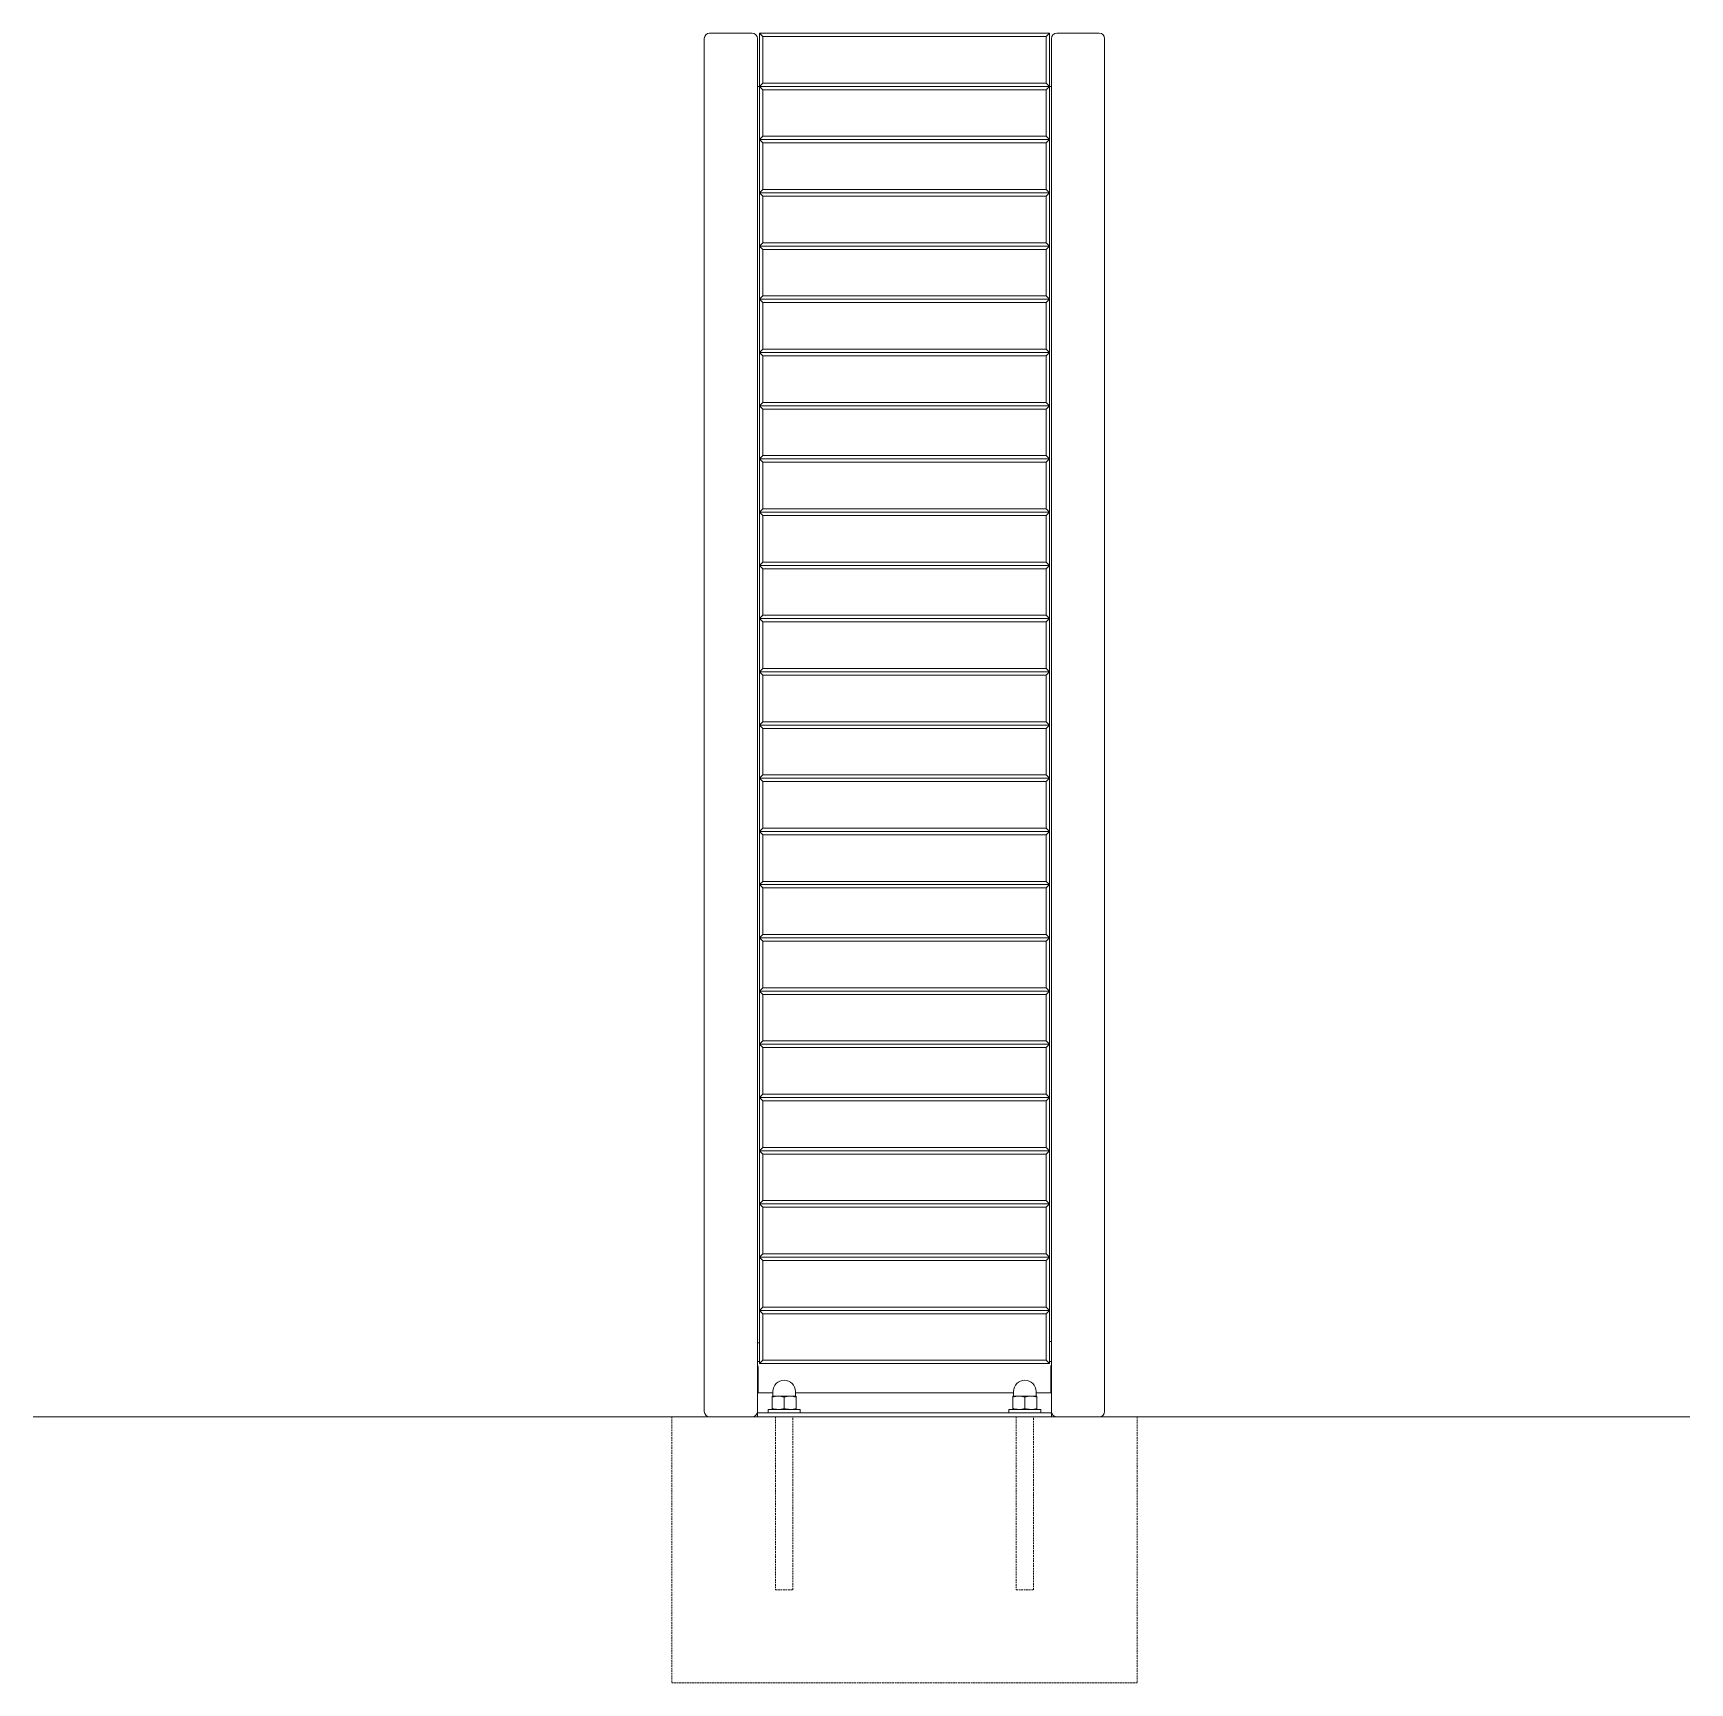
# Model space of a CAD drawing. Header units: millimetres. Extents: x -156 to 4016, y 178 to 3215.
# Drawn here: x 2770 to 4016, y 1975 to 3215 of the extents above; entities that cross this region are included whole.
import ezdxf

# ---------------------------------------------------------------- set-up
doc = ezdxf.new("R2010")
doc.units = ezdxf.units.MM
doc.linetypes.add('HIDDEN', pattern=[1.905, 1.27, -0.635])
doc.layers.add('ZANO_R', color=7, linetype='Continuous', lineweight=0)
doc.layers.add('ZANO_R_przerywana', color=7, linetype='HIDDEN', lineweight=0)

msp = doc.modelspace()

# ---------------------------------------------------------------- linework, layer by layer
at = {"layer": 'ZANO_R'}
for p, q in [((3310.7, 3214.9), (3278.7, 3214.9)), ((3278.7, 3214.9), (3310.7, 3214.9)), ((3316.2, 3214.9), (3534.2, 3214.9)), ((3316.2, 3214.9), (3318.7, 3212.4)), ((3316.2, 3174.9), (3316.2, 3214.9)), ((3534.2, 3214.9), (3531.7, 3212.4)), ((3534.2, 3214.9), (3534.2, 3174.9)), ((3571.7, 3214.9), (3539.7, 3214.9)), ((3539.7, 3214.9), (3571.7, 3214.9)), ((3274.7, 3210.9), (3274.7, 3210.9)), ((3274.7, 3210.9), (3274.7, 2178.9)), ((3314.7, 3210.9), (3314.7, 3210.9)), ((3314.7, 3210.9), (3314.7, 2178.9)), ((3531.7, 3212.4), (3318.7, 3212.4)), ((3318.7, 3212.4), (3318.7, 3177.4)), ((3531.7, 3177.4), (3531.7, 3212.4)), ((3535.7, 3210.9), (3535.7, 3210.9)), ((3535.7, 3210.9), (3535.7, 2178.9)), ((3575.7, 3210.9), (3575.7, 3210.9)), ((3575.7, 3210.9), (3575.7, 2178.9)), ((3318.7, 3177.4), (3316.2, 3174.9)), ((3318.7, 3177.4), (3531.7, 3177.4)), ((3531.7, 3177.4), (3534.2, 3174.9)), ((3316.2, 3174.9), (3314.7, 3174.9)), ((3534.2, 3174.9), (3316.2, 3174.9)), ((3316.2, 3174.9), (3318.7, 3172.4)), ((3316.2, 3134.9), (3316.2, 3174.9)), ((3531.7, 3172.4), (3318.7, 3172.4)), ((3318.7, 3172.4), (3318.7, 3137.4)), ((3534.2, 3174.9), (3531.7, 3172.4)), ((3531.7, 3137.4), (3531.7, 3172.4)), ((3534.2, 3174.9), (3534.2, 3134.9)), ((3535.7, 3174.9), (3534.2, 3174.9)), ((3318.7, 3137.4), (3316.2, 3134.9)), ((3316.2, 3094.9), (3316.2, 3134.9)), ((3316.2, 3134.9), (3318.7, 3132.4)), ((3534.2, 3134.9), (3316.2, 3134.9)), ((3318.7, 3137.4), (3531.7, 3137.4)), ((3318.7, 3132.4), (3318.7, 3097.4)), ((3531.7, 3132.4), (3318.7, 3132.4)), ((3531.7, 3137.4), (3534.2, 3134.9)), ((3534.2, 3134.9), (3531.7, 3132.4)), ((3531.7, 3097.4), (3531.7, 3132.4)), ((3534.2, 3134.9), (3534.2, 3094.9)), ((3318.7, 3097.4), (3316.2, 3094.9)), ((3534.2, 3094.9), (3316.2, 3094.9)), ((3316.2, 3054.9), (3316.2, 3094.9)), ((3316.2, 3094.9), (3318.7, 3092.4)), ((3318.7, 3097.4), (3531.7, 3097.4)), ((3318.7, 3092.4), (3318.7, 3057.4)), ((3531.7, 3092.4), (3318.7, 3092.4)), ((3531.7, 3097.4), (3534.2, 3094.9)), ((3534.2, 3094.9), (3531.7, 3092.4)), ((3531.7, 3057.4), (3531.7, 3092.4)), ((3534.2, 3094.9), (3534.2, 3054.9)), ((3318.7, 3057.4), (3316.2, 3054.9)), ((3534.2, 3054.9), (3316.2, 3054.9)), ((3316.2, 3054.9), (3318.7, 3052.4)), ((3316.2, 3014.9), (3316.2, 3054.9)), ((3318.7, 3057.4), (3531.7, 3057.4)), ((3318.7, 3052.4), (3318.7, 3017.4)), ((3531.7, 3052.4), (3318.7, 3052.4)), ((3531.7, 3057.4), (3534.2, 3054.9)), ((3534.2, 3054.9), (3531.7, 3052.4)), ((3531.7, 3017.4), (3531.7, 3052.4)), ((3534.2, 3054.9), (3534.2, 3014.9)), ((3318.7, 3017.4), (3316.2, 3014.9)), ((3534.2, 3014.9), (3316.2, 3014.9)), ((3316.2, 3014.9), (3318.7, 3012.4)), ((3316.2, 2974.9), (3316.2, 3014.9)), ((3318.7, 3017.4), (3531.7, 3017.4)), ((3531.7, 3017.4), (3534.2, 3014.9)), ((3534.2, 3014.9), (3531.7, 3012.4)), ((3534.2, 3014.9), (3534.2, 2974.9)), ((3318.7, 3012.4), (3318.7, 2977.4)), ((3531.7, 3012.4), (3318.7, 3012.4)), ((3531.7, 2977.4), (3531.7, 3012.4)), ((3318.7, 2977.4), (3316.2, 2974.9)), ((3318.7, 2977.4), (3531.7, 2977.4)), ((3531.7, 2977.4), (3534.2, 2974.9)), ((3316.2, 2934.9), (3316.2, 2974.9)), ((3316.2, 2974.9), (3318.7, 2972.4)), ((3316.2, 2974.9), (3534.2, 2974.9)), ((3318.7, 2972.4), (3318.7, 2937.4)), ((3531.7, 2972.4), (3318.7, 2972.4)), ((3534.2, 2974.9), (3531.7, 2972.4)), ((3531.7, 2937.4), (3531.7, 2972.4)), ((3534.2, 2974.9), (3534.2, 2934.9)), ((3318.7, 2937.4), (3316.2, 2934.9)), ((3316.2, 2934.9), (3534.2, 2934.9)), ((3316.2, 2934.9), (3318.7, 2932.4)), ((3316.2, 2894.9), (3316.2, 2934.9)), ((3318.7, 2937.4), (3531.7, 2937.4)), ((3318.7, 2932.4), (3318.7, 2897.4)), ((3531.7, 2932.4), (3318.7, 2932.4)), ((3531.7, 2937.4), (3534.2, 2934.9)), ((3534.2, 2934.9), (3531.7, 2932.4)), ((3531.7, 2897.4), (3531.7, 2932.4)), ((3534.2, 2934.9), (3534.2, 2894.9)), ((3318.7, 2897.4), (3316.2, 2894.9)), ((3316.2, 2854.9), (3316.2, 2894.9)), ((3316.2, 2894.9), (3318.7, 2892.4)), ((3316.2, 2894.9), (3534.2, 2894.9)), ((3318.7, 2897.4), (3531.7, 2897.4)), ((3318.7, 2892.4), (3318.7, 2857.4)), ((3531.7, 2892.4), (3318.7, 2892.4)), ((3531.7, 2897.4), (3534.2, 2894.9)), ((3534.2, 2894.9), (3531.7, 2892.4)), ((3531.7, 2857.4), (3531.7, 2892.4)), ((3534.2, 2894.9), (3534.2, 2854.9)), ((3318.7, 2857.4), (3316.2, 2854.9)), ((3534.2, 2854.9), (3316.2, 2854.9)), ((3316.2, 2854.9), (3318.7, 2852.4)), ((3316.2, 2814.9), (3316.2, 2854.9)), ((3318.7, 2857.4), (3531.7, 2857.4)), ((3531.7, 2857.4), (3534.2, 2854.9)), ((3534.2, 2854.9), (3531.7, 2852.4)), ((3534.2, 2854.9), (3534.2, 2814.9)), ((3318.7, 2852.4), (3318.7, 2817.4)), ((3531.7, 2852.4), (3318.7, 2852.4)), ((3531.7, 2817.4), (3531.7, 2852.4)), ((3318.7, 2817.4), (3316.2, 2814.9)), ((3318.7, 2817.4), (3531.7, 2817.4)), ((3531.7, 2817.4), (3534.2, 2814.9)), ((3316.2, 2774.9), (3316.2, 2814.9)), ((3316.2, 2814.9), (3318.7, 2812.4)), ((3316.2, 2814.9), (3534.2, 2814.9)), ((3318.7, 2812.4), (3318.7, 2777.4)), ((3531.7, 2812.4), (3318.7, 2812.4)), ((3534.2, 2814.9), (3531.7, 2812.4)), ((3531.7, 2777.4), (3531.7, 2812.4)), ((3534.2, 2814.9), (3534.2, 2774.9)), ((3318.7, 2777.4), (3316.2, 2774.9)), ((3316.2, 2774.9), (3534.2, 2774.9)), ((3316.2, 2774.9), (3318.7, 2772.4)), ((3316.2, 2734.9), (3316.2, 2774.9)), ((3318.7, 2777.4), (3531.7, 2777.4)), ((3318.7, 2772.4), (3318.7, 2737.4)), ((3531.7, 2772.4), (3318.7, 2772.4)), ((3531.7, 2777.4), (3534.2, 2774.9)), ((3534.2, 2774.9), (3531.7, 2772.4)), ((3531.7, 2737.4), (3531.7, 2772.4)), ((3534.2, 2774.9), (3534.2, 2734.9)), ((3318.7, 2737.4), (3316.2, 2734.9)), ((3316.2, 2694.9), (3316.2, 2734.9)), ((3316.2, 2734.9), (3318.7, 2732.4)), ((3316.2, 2734.9), (3534.2, 2734.9)), ((3318.7, 2737.4), (3531.7, 2737.4)), ((3318.7, 2732.4), (3318.7, 2697.4)), ((3531.7, 2732.4), (3318.7, 2732.4)), ((3531.7, 2737.4), (3534.2, 2734.9)), ((3534.2, 2734.9), (3531.7, 2732.4)), ((3531.7, 2697.4), (3531.7, 2732.4)), ((3534.2, 2734.9), (3534.2, 2694.9)), ((3318.7, 2697.4), (3316.2, 2694.9)), ((3534.2, 2694.9), (3316.2, 2694.9)), ((3316.2, 2654.9), (3316.2, 2694.9)), ((3316.2, 2694.9), (3318.7, 2692.4)), ((3318.7, 2697.4), (3531.7, 2697.4)), ((3318.7, 2692.4), (3318.7, 2657.4)), ((3531.7, 2692.4), (3318.7, 2692.4)), ((3531.7, 2697.4), (3534.2, 2694.9)), ((3534.2, 2694.9), (3531.7, 2692.4)), ((3531.7, 2657.4), (3531.7, 2692.4)), ((3534.2, 2694.9), (3534.2, 2654.9)), ((3318.7, 2657.4), (3316.2, 2654.9)), ((3316.2, 2614.9), (3316.2, 2654.9)), ((3316.2, 2654.9), (3318.7, 2652.4)), ((3316.2, 2654.9), (3534.2, 2654.9)), ((3318.7, 2657.4), (3531.7, 2657.4)), ((3531.7, 2657.4), (3534.2, 2654.9)), ((3534.2, 2654.9), (3531.7, 2652.4)), ((3534.2, 2654.9), (3534.2, 2614.9)), ((3318.7, 2652.4), (3318.7, 2617.4)), ((3531.7, 2652.4), (3318.7, 2652.4)), ((3531.7, 2617.4), (3531.7, 2652.4)), ((3318.7, 2617.4), (3316.2, 2614.9)), ((3318.7, 2617.4), (3531.7, 2617.4)), ((3531.7, 2617.4), (3534.2, 2614.9)), ((3316.2, 2614.9), (3534.2, 2614.9)), ((3316.2, 2614.9), (3318.7, 2612.4)), ((3316.2, 2574.9), (3316.2, 2614.9)), ((3318.7, 2612.4), (3318.7, 2577.4)), ((3531.7, 2612.4), (3318.7, 2612.4)), ((3534.2, 2614.9), (3531.7, 2612.4)), ((3531.7, 2577.4), (3531.7, 2612.4)), ((3534.2, 2614.9), (3534.2, 2574.9)), ((3318.7, 2577.4), (3316.2, 2574.9)), ((3316.2, 2534.9), (3316.2, 2574.9)), ((3316.2, 2574.9), (3318.7, 2572.4)), ((3316.2, 2574.9), (3534.2, 2574.9)), ((3318.7, 2577.4), (3531.7, 2577.4)), ((3318.7, 2572.4), (3318.7, 2537.4)), ((3531.7, 2572.4), (3318.7, 2572.4)), ((3531.7, 2577.4), (3534.2, 2574.9)), ((3534.2, 2574.9), (3531.7, 2572.4)), ((3531.7, 2537.4), (3531.7, 2572.4)), ((3534.2, 2574.9), (3534.2, 2534.9)), ((3318.7, 2537.4), (3316.2, 2534.9)), ((3316.2, 2534.9), (3534.2, 2534.9)), ((3316.2, 2534.9), (3318.7, 2532.4)), ((3316.2, 2494.9), (3316.2, 2534.9)), ((3318.7, 2537.4), (3531.7, 2537.4)), ((3318.7, 2532.4), (3318.7, 2497.4)), ((3531.7, 2532.4), (3318.7, 2532.4)), ((3531.7, 2537.4), (3534.2, 2534.9)), ((3534.2, 2534.9), (3531.7, 2532.4)), ((3531.7, 2497.4), (3531.7, 2532.4)), ((3534.2, 2534.9), (3534.2, 2494.9)), ((3318.7, 2497.4), (3316.2, 2494.9)), ((3316.2, 2454.9), (3316.2, 2494.9)), ((3316.2, 2494.9), (3318.7, 2492.4)), ((3316.2, 2494.9), (3534.2, 2494.9)), ((3318.7, 2497.4), (3531.7, 2497.4)), ((3318.7, 2492.4), (3318.7, 2457.4)), ((3531.7, 2492.4), (3318.7, 2492.4)), ((3531.7, 2497.4), (3534.2, 2494.9)), ((3534.2, 2494.9), (3531.7, 2492.4)), ((3531.7, 2457.4), (3531.7, 2492.4)), ((3534.2, 2494.9), (3534.2, 2454.9)), ((3318.7, 2457.4), (3316.2, 2454.9)), ((3316.2, 2454.9), (3534.2, 2454.9)), ((3316.2, 2454.9), (3318.7, 2452.4)), ((3316.2, 2414.9), (3316.2, 2454.9)), ((3318.7, 2457.4), (3531.7, 2457.4)), ((3531.7, 2457.4), (3534.2, 2454.9)), ((3534.2, 2454.9), (3531.7, 2452.4)), ((3534.2, 2454.9), (3534.2, 2414.9)), ((3318.7, 2452.4), (3318.7, 2417.4)), ((3531.7, 2452.4), (3318.7, 2452.4)), ((3531.7, 2417.4), (3531.7, 2452.4)), ((3318.7, 2417.4), (3316.2, 2414.9)), ((3318.7, 2417.4), (3531.7, 2417.4)), ((3531.7, 2417.4), (3534.2, 2414.9)), ((3316.2, 2374.9), (3316.2, 2414.9)), ((3316.2, 2414.9), (3318.7, 2412.4)), ((3316.2, 2414.9), (3534.2, 2414.9)), ((3318.7, 2412.4), (3318.7, 2377.4)), ((3531.7, 2412.4), (3318.7, 2412.4)), ((3534.2, 2414.9), (3531.7, 2412.4)), ((3531.7, 2377.4), (3531.7, 2412.4)), ((3534.2, 2414.9), (3534.2, 2374.9)), ((3318.7, 2377.4), (3316.2, 2374.9)), ((3316.2, 2334.9), (3316.2, 2374.9)), ((3316.2, 2374.9), (3318.7, 2372.4)), ((3316.2, 2374.9), (3534.2, 2374.9)), ((3318.7, 2377.4), (3531.7, 2377.4)), ((3318.7, 2372.4), (3318.7, 2337.4)), ((3531.7, 2372.4), (3318.7, 2372.4)), ((3531.7, 2377.4), (3534.2, 2374.9)), ((3534.2, 2374.9), (3531.7, 2372.4)), ((3531.7, 2337.4), (3531.7, 2372.4)), ((3534.2, 2374.9), (3534.2, 2334.9)), ((3318.7, 2337.4), (3316.2, 2334.9)), ((3316.2, 2294.9), (3316.2, 2334.9)), ((3316.2, 2334.9), (3318.7, 2332.4)), ((3316.2, 2334.9), (3534.2, 2334.9)), ((3318.7, 2337.4), (3531.7, 2337.4)), ((3318.7, 2332.4), (3318.7, 2297.4)), ((3531.7, 2332.4), (3318.7, 2332.4)), ((3531.7, 2337.4), (3534.2, 2334.9)), ((3534.2, 2334.9), (3531.7, 2332.4)), ((3531.7, 2297.4), (3531.7, 2332.4)), ((3534.2, 2334.9), (3534.2, 2294.9)), ((3318.7, 2297.4), (3316.2, 2294.9)), ((3316.2, 2294.9), (3534.2, 2294.9)), ((3316.2, 2294.9), (3318.7, 2292.4)), ((3316.2, 2254.9), (3316.2, 2294.9)), ((3318.7, 2297.4), (3531.7, 2297.4)), ((3318.7, 2292.4), (3318.7, 2257.4)), ((3531.7, 2292.4), (3318.7, 2292.4)), ((3531.7, 2297.4), (3534.2, 2294.9)), ((3534.2, 2294.9), (3531.7, 2292.4)), ((3531.7, 2257.4), (3531.7, 2292.4)), ((3534.2, 2294.9), (3534.2, 2254.9)), ((3318.7, 2257.4), (3316.2, 2254.9)), ((3316.2, 2214.9), (3316.2, 2254.9)), ((3316.2, 2254.9), (3318.7, 2252.4)), ((3316.2, 2254.9), (3534.2, 2254.9)), ((3318.7, 2257.4), (3531.7, 2257.4)), ((3531.7, 2257.4), (3534.2, 2254.9)), ((3534.2, 2254.9), (3531.7, 2252.4)), ((3534.2, 2254.9), (3534.2, 2214.9)), ((3318.7, 2252.4), (3318.7, 2217.4)), ((3531.7, 2252.4), (3318.7, 2252.4)), ((3531.7, 2217.4), (3531.7, 2252.4)), ((3316.2, 2230.4), (3314.7, 2230.4)), ((3534.2, 2231.4), (3535.7, 2231.4)), ((3318.7, 2217.4), (3316.2, 2214.9)), ((3318.7, 2217.4), (3531.7, 2217.4)), ((3531.7, 2217.4), (3534.2, 2214.9)), ((3314.7, 2216.4), (3316.2, 2216.4)), ((3315.2, 2192.9), (3315.2, 2212.3)), ((3534.2, 2214.9), (3316.2, 2214.9)), ((3534.2, 2216.4), (3535.7, 2216.4)), ((3535.2, 2212.3), (3535.2, 2192.9)), ((3315.2, 2192.9), (3326.2, 2192.9)), ((3326.2, 2193.9), (3326.2, 2190.7)), ((3343.2, 2190.7), (3343.2, 2193.9)), ((3343.2, 2192.9), (3507.2, 2192.9)), ((3507.2, 2193.9), (3507.2, 2190.7)), ((3524.2, 2190.7), (3524.2, 2193.9)), ((3524.2, 2192.9), (3535.2, 2192.9)), ((3322.7, 2180.4), (3322.7, 2177.9)), ((3322.7, 2180.4), (3346.7, 2180.4)), ((3325.7, 2189.6), (3325.7, 2190.4)), ((3325.7, 2190.4), (3330.2, 2190.4)), ((3325.7, 2189.6), (3325.7, 2181.2)), ((3325.7, 2180.4), (3325.7, 2181.2)), ((3330.2, 2190.4), (3339.2, 2190.4)), ((3334.7, 2189.6), (3334.7, 2181.2)), ((3343.7, 2190.4), (3339.2, 2190.4)), ((3343.7, 2189.6), (3343.7, 2190.4)), ((3343.7, 2189.6), (3343.7, 2181.2)), ((3343.7, 2180.4), (3343.7, 2181.2)), ((3346.7, 2177.9), (3346.7, 2180.4)), ((3503.7, 2180.4), (3503.7, 2177.9)), ((3503.7, 2180.4), (3527.7, 2180.4)), ((3506.7, 2189.6), (3506.7, 2190.4)), ((3506.7, 2190.4), (3511.2, 2190.4)), ((3506.7, 2189.6), (3506.7, 2181.2)), ((3506.7, 2180.4), (3506.7, 2181.2)), ((3511.2, 2190.4), (3520.2, 2190.4)), ((3515.7, 2189.6), (3515.7, 2181.2)), ((3524.7, 2190.4), (3520.2, 2190.4)), ((3524.7, 2189.6), (3524.7, 2190.4)), ((3524.7, 2189.6), (3524.7, 2181.2)), ((3524.7, 2180.4), (3524.7, 2181.2)), ((3527.7, 2177.9), (3527.7, 2180.4)), ((2770.1, 2174.9), (4015.7, 2174.9)), ((3250.2, 2174.9), (3278.7, 2174.9)), ((3600.2, 2174.9), (3250.2, 2174.9)), ((3274.7, 2178.9), (3274.7, 2178.9)), ((3278.7, 2174.9), (3310.7, 2174.9)), ((3310.7, 2174.9), (3278.7, 2174.9)), ((3278.7, 2174.9), (3310.7, 2174.9)), ((3310.7, 2174.9), (3539.7, 2174.9)), ((3314.7, 2178.9), (3314.7, 2178.9)), ((3314.7, 2174.9), (3314.7, 2177.9)), ((3535.7, 2177.9), (3314.7, 2177.9)), ((3341.2, 2174.9), (3328.3, 2174.9)), ((3522.2, 2174.9), (3509.3, 2174.9)), ((3535.7, 2178.9), (3535.7, 2178.9)), ((3535.7, 2174.9), (3535.7, 2177.9)), ((3539.7, 2174.9), (3571.7, 2174.9)), ((3571.7, 2174.9), (3539.7, 2174.9)), ((3539.7, 2174.9), (3571.7, 2174.9)), ((3571.7, 2174.9), (3600.2, 2174.9)), ((3575.7, 2178.9), (3575.7, 2178.9))]:
    msp.add_line(p, q, dxfattribs=at)
at = {"layer": 'ZANO_R', "flags": 128}
for points in [[(3325.7, 2189.6), (3327.9, 2190.2), (3330.2, 2190.4)], [(3334.7, 2181.2), (3332.5, 2180.7), (3330.2, 2180.4)], [(3334.7, 2189.6), (3336.9, 2190.2), (3339.2, 2190.4)], [(3343.7, 2181.2), (3341.5, 2180.7), (3339.2, 2180.4)], [(3506.7, 2189.6), (3508.9, 2190.2), (3511.2, 2190.4)], [(3515.7, 2181.2), (3513.5, 2180.7), (3511.2, 2180.4)], [(3515.7, 2189.6), (3517.9, 2190.2), (3520.2, 2190.4)], [(3524.7, 2181.2), (3522.5, 2180.7), (3520.2, 2180.4)]]:
    msp.add_lwpolyline(points, dxfattribs=at)
at = {"layer": 'ZANO_R'}
for centre, radius, start, end in [((3278.7, 3210.9), 4, 90, 180), ((3278.7, 3210.9), 4, 90, 180), ((3310.7, 3210.9), 4, 0, 90), ((3310.7, 3210.9), 4, 0, 90), ((3539.7, 3210.9), 4, 90, 180), ((3539.7, 3210.9), 4, 90, 180), ((3571.7, 3210.9), 4, 0, 90), ((3571.7, 3210.9), 4, 0, 90), ((3311.6, 2212.3), 3.6, 0, 30.5584), ((3538.8, 2212.3), 3.6, 149.4416, 180), ((3334.7, 2193.9), 8.5, 0, 180), ((3515.7, 2193.9), 8.5, 0, 180), ((3330.3, 2194.1), 13.6, 250.2269, 269.5167), ((3326, 2190.7), 0.25, 270, 0), ((3330.1, 2176.8), 13.6, 70.2277, 89.5159), ((3339.3, 2194.1), 13.6, 250.2269, 269.5166), ((3339.1, 2176.8), 13.6, 70.2277, 89.5159), ((3343.5, 2190.7), 0.25, 180, 270), ((3511.3, 2194.1), 13.6, 250.2269, 269.5167), ((3507, 2190.7), 0.25, 270, 0), ((3511.1, 2176.8), 13.6, 70.2277, 89.5159), ((3520.3, 2194.1), 13.6, 250.2269, 269.5167), ((3520.1, 2176.8), 13.6, 70.2277, 89.5158), ((3524.5, 2190.7), 0.25, 180, 270), ((3278.7, 2178.9), 4, 180, 270), ((3278.7, 2178.9), 4, 180, 270), ((3310.7, 2178.9), 4, 270, 0), ((3310.7, 2178.9), 4, 270, 0), ((3539.7, 2178.9), 4, 180, 270), ((3539.7, 2178.9), 4, 180, 270), ((3571.7, 2178.9), 4, 270, 0), ((3571.7, 2178.9), 4, 270, 0)]:
    msp.add_arc(centre, radius, start, end, dxfattribs=at)
at = {"layer": 'ZANO_R_przerywana'}
for p, q in [((3250.2, 2174.9), (3250.2, 1974.9)), ((3250.2, 2174.9), (3250.2, 1974.9)), ((3328.2, 2174.9), (3328.2, 2044.9)), ((3341.2, 2044.9), (3341.2, 2174.9)), ((3509.2, 2174.9), (3509.2, 2044.9)), ((3522.2, 2044.9), (3522.2, 2174.9)), ((3600.2, 2174.9), (3600.2, 1974.9)), ((3600.2, 2174.9), (3600.2, 1974.9)), ((3328.2, 2044.9), (3341.2, 2044.9)), ((3509.2, 2044.9), (3522.2, 2044.9)), ((3250.2, 1974.9), (3600.2, 1974.9)), ((3600.2, 1974.9), (3250.2, 1974.9))]:
    msp.add_line(p, q, dxfattribs=at)

doc.saveas('drawing.dxf')
